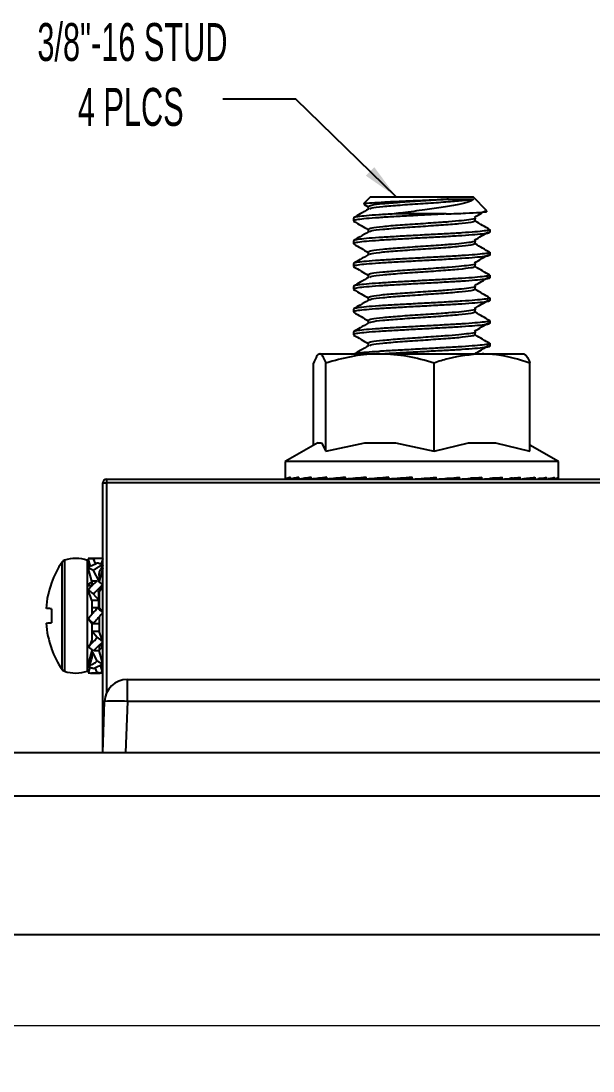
# Model space of a CAD drawing. Header units: inches. Extents: x 0.2 to 16.8, y 0.2 to 10.8.
# Drawn here: x 1.896 to 3.465, y 2.12 to 5.002 of the extents above; entities that cross this region are included whole.
import ezdxf

# ---------------------------------------------------------------- set-up
doc = ezdxf.new("R2010")
doc.units = ezdxf.units.IN
doc.header["$MEASUREMENT"] = 0
doc.styles.add('SLDTEXTSTYLE0', font='TXT', dxfattribs={"width": 0.605})
doc.dimstyles.new('SLDDIMSTYLE0', dxfattribs={"dimtxt": 0.101115, "dimasz": 0.1, "dimexe": 0, "dimexo": 0.0625, "dimgap": 0.025279, "dimtad": 0, "dimtih": 1, "dimtoh": 1, "dimdec": 0, "dimrnd": 1e-09, "dimzin": 12, "dimdsep": 46, "dimtxsty": 'SLDTEXTSTYLE0', "dimsah": 1, "dimcen": 0.09, "dimadec": 0, "dimazin": 3, "dimtfac": 1, "dimtdec": 3, "dimtofl": 0, "dimtmove": 0, "dimatfit": 3, "dimfxl": 1, "dimfrac": 2, "dimtolj": 1, "dimtzin": 12, "dimarcsym": 0})
doc.dimstyles.new('SLDDIMSTYLE3', dxfattribs={"dimtxt": 0.18, "dimasz": 0.1, "dimexe": 0, "dimexo": 0.0625, "dimgap": 0, "dimtad": 0, "dimtih": 1, "dimtoh": 1, "dimdec": 0, "dimrnd": 1e-09, "dimzin": 0, "dimdsep": 46, "dimtxsty": 'Standard', "dimsah": 1, "dimcen": 0.09, "dimadec": 0, "dimazin": 0, "dimtfac": 0.1, "dimtdec": 0, "dimtofl": 0, "dimtmove": 0, "dimatfit": 3, "dimfxl": 1, "dimfrac": 2, "dimtolj": 1, "dimtzin": 0, "dimarcsym": 0})

# ---------------------------------------------------------------- blocks, each defined once
blk = doc.blocks.new('_D')
at = {"color": 7, "linetype": 'Continuous', "lineweight": 18}
for p, q in [((1.3703, 2.4448), (1.3703, 2.1201)), ((8.3703, 2.4448), (8.3703, 2.1201)), ((1.3703, 2.2451), (4.7931, 2.2451)), ((8.3703, 2.2451), (4.9783, 2.2451))]:
    blk.add_line(p, q, dxfattribs=at)
for points in [[(1.3703, 2.2451), (1.4703, 2.2201), (1.4703, 2.2701)], [(8.3703, 2.2451), (8.2703, 2.2701), (8.2703, 2.2201)]]:
    blk.add_solid(points, dxfattribs=at)
at = {"color": 7, "linetype": 'Continuous', "lineweight": 18, "insert": (4.7931, 2.3017), "char_height": 0.10417, "attachment_point": 1, "style": 'SLDTEXTSTYLE0'}
blk.add_mtext('7in', dxfattribs=at)
blk = doc.blocks.new('SW_NOTE_1')
at = {"color": 0, "linetype": 'Continuous', "lineweight": 0, "attachment_point": 2, "style": 'SLDTEXTSTYLE0'}
for s, insert, char_height in [('3/8"-16 STUD', (-0.2481, 0.2094), 0.104167), ('4 PLCS', (-0.2528, 0.0312), 0.10417)]:
    blk.add_mtext(s, dxfattribs=dict(at, insert=insert, char_height=char_height))

msp = doc.modelspace()

# ---------------------------------------------------------------- linework, layer by layer
at = {"color": 7, "linetype": 'Continuous', "lineweight": 25}
for p, q in [((2.8547, 4.5198), (2.8361, 4.5012)), ((2.8371, 4.4987), (2.8484, 4.4921)), ((2.8547, 4.5198), (3.136, 4.5198)), ((3.174, 4.4818), (3.136, 4.5198)), ((2.8484, 4.4927), (2.8484, 4.4855)), ((3.0627, 4.4729), (2.9192, 4.4729)), ((2.8078, 4.4615), (2.8078, 4.4537)), ((3.1423, 4.4537), (3.1423, 4.4615)), ((2.8484, 4.4302), (2.8484, 4.423)), ((3.1828, 4.4224), (3.1828, 4.4302)), ((2.8078, 4.399), (2.8078, 4.3912)), ((3.1423, 4.3912), (3.1423, 4.399)), ((2.8484, 4.3677), (2.8484, 4.3605)), ((3.1828, 4.3599), (3.1828, 4.3677)), ((2.8078, 4.3365), (2.8078, 4.3287)), ((3.1423, 4.3287), (3.1423, 4.3365)), ((2.8484, 4.3052), (2.8484, 4.298)), ((3.1828, 4.2974), (3.1828, 4.3052)), ((2.8078, 4.274), (2.8078, 4.2662)), ((3.1423, 4.2662), (3.1423, 4.274)), ((2.8484, 4.2427), (2.8484, 4.2355)), ((3.1828, 4.2349), (3.1828, 4.2427)), ((2.8078, 4.2115), (2.8078, 4.2037)), ((3.1423, 4.2037), (3.1423, 4.2115)), ((2.8484, 4.1802), (2.8484, 4.173)), ((3.1828, 4.1724), (3.1828, 4.1802)), ((2.8078, 4.149), (2.8078, 4.1412)), ((3.1423, 4.1412), (3.1423, 4.149)), ((2.8484, 4.1177), (2.8484, 4.1105)), ((3.1828, 4.1099), (3.1828, 4.1177)), ((2.7141, 4.0886), (2.7125, 4.0877)), ((2.7141, 4.0886), (2.7156, 4.0886)), ((2.7156, 4.0886), (2.881, 4.0886)), ((2.881, 4.0886), (3.1607, 4.0886)), ((3.1607, 4.0886), (3.2765, 4.0886)), ((2.6986, 3.8381), (2.6986, 4.0635)), ((2.7326, 3.8219), (2.7326, 4.0635)), ((3.0294, 3.8219), (3.0294, 4.0635)), ((3.2921, 3.8219), (3.2921, 4.0635)), ((2.7103, 3.8448), (2.6203, 3.7929)), ((2.7103, 3.8448), (2.7205, 3.8448)), ((2.7205, 3.8448), (2.7326, 3.8219)), ((2.7326, 3.8219), (2.8389, 3.8448)), ((2.8389, 3.8448), (2.9231, 3.8448)), ((2.9231, 3.8448), (3.0294, 3.8219)), ((3.0294, 3.8219), (3.1234, 3.8448)), ((3.1234, 3.8448), (3.198, 3.8448)), ((3.198, 3.8448), (3.2921, 3.8219)), ((3.3703, 3.7929), (3.2921, 3.8381)), ((2.6203, 3.7929), (2.6203, 3.7468)), ((2.6224, 3.7929), (2.6203, 3.7929)), ((3.3703, 3.7929), (2.6224, 3.7929)), ((3.3703, 3.7468), (3.3703, 3.7929)), ((2.6224, 3.7448), (2.6224, 3.7498)), ((2.6349, 3.7448), (2.6349, 3.7498)), ((2.6583, 3.7448), (2.6583, 3.7498)), ((2.692, 3.7448), (2.692, 3.7498)), ((2.7349, 3.7448), (2.7349, 3.7498)), ((2.7857, 3.7448), (2.7857, 3.7498)), ((2.8429, 3.7448), (2.8429, 3.7498)), ((2.8937, 3.7465), (2.8937, 3.7474)), ((2.9047, 3.7448), (2.9047, 3.7498)), ((2.9693, 3.7448), (2.9693, 3.7498)), ((3.0215, 3.7465), (3.0215, 3.7488)), ((3.0346, 3.7448), (3.0346, 3.7498)), ((3.0988, 3.7448), (3.0988, 3.7498)), ((3.1423, 3.7465), (3.1423, 3.7474)), ((3.1598, 3.7448), (3.1598, 3.7498)), ((3.2158, 3.7448), (3.2158, 3.7498)), ((3.2651, 3.7448), (3.2651, 3.7498)), ((3.3063, 3.7448), (3.3063, 3.7498)), ((3.338, 3.7448), (3.338, 3.7498)), ((3.3592, 3.7448), (3.3592, 3.7498)), ((3.3694, 3.7448), (3.3694, 3.7498)), ((2.1203, 3.0048), (2.1203, 3.7348)), ((2.1203, 3.7348), (2.1303, 3.7348)), ((2.1303, 3.7448), (7.6103, 3.7448)), ((2.1303, 3.7448), (2.1303, 3.7348)), ((7.6103, 3.7348), (2.1303, 3.7348)), ((2.7453, 3.7454), (2.7453, 3.7448)), ((2.9349, 3.7465), (2.9349, 3.7469)), ((3.0643, 3.7465), (3.0643, 3.7471)), ((3.2026, 3.7465), (3.2026, 3.7471)), ((3.2379, 3.7465), (3.2379, 3.7469)), ((3.2447, 3.7465), (3.2447, 3.7467)), ((3.2453, 3.7448), (3.2453, 3.7468)), ((3.2558, 3.7448), (3.2558, 3.7463)), ((3.2987, 3.7448), (3.2987, 3.7458)), ((3.3324, 3.7448), (3.3324, 3.7454)), ((3.3558, 3.7448), (3.3558, 3.7451)), ((3.3683, 3.7448), (3.3683, 3.7449)), ((2.078, 3.3698), (2.078, 3.5217)), ((2.0797, 3.5269), (2.087, 3.527)), ((2.0862, 3.5054), (2.0797, 3.5269)), ((2.1131, 3.5271), (2.087, 3.5271)), ((2.1006, 3.5132), (2.0949, 3.5256)), ((2.1203, 3.5269), (2.1158, 3.5118)), ((2.0827, 3.5034), (2.0797, 3.51)), ((2.09, 3.4651), (2.0797, 3.5017)), ((2.11, 3.4651), (2.0949, 3.4941)), ((2.1203, 3.5017), (2.11, 3.4651)), ((2.1203, 3.51), (2.1139, 3.4961)), ((2.1203, 3.5017), (2.1173, 3.5034)), ((2.104, 3.4651), (2.09, 3.4651)), ((2.09, 3.4651), (2.09, 3.4508)), ((2.11, 3.4651), (2.1069, 3.4651)), ((2.11, 3.4807), (2.11, 3.4651)), ((2.09, 3.4518), (2.078, 3.4518)), ((2.0878, 3.4518), (2.0797, 3.4555)), ((2.0797, 3.4555), (2.0835, 3.4518)), ((2.09, 3.4118), (2.0797, 3.4411)), ((2.1092, 3.4332), (2.1069, 3.4366)), ((2.1203, 3.4491), (2.1092, 3.4332)), ((2.1092, 3.3881), (2.1092, 3.4332)), ((2.11, 3.4362), (2.1155, 3.4508)), ((2.11, 3.4361), (2.11, 3.4118)), ((2.1171, 3.4444), (2.1142, 3.4473)), ((2.11, 3.4118), (2.09, 3.4118)), ((2.09, 3.4118), (2.09, 3.3923)), ((2.11, 3.4118), (2.0949, 3.4292)), ((2.11, 3.4118), (2.11, 3.3923)), ((2.09, 3.3923), (2.09, 3.3733)), ((2.1052, 3.3912), (2.09, 3.3923)), ((2.09, 3.3923), (2.11, 3.3923)), ((2.1203, 3.3781), (2.11, 3.3923)), ((2.078, 3.2179), (2.078, 3.3698)), ((2.09, 3.3473), (2.0797, 3.3615)), ((2.11, 3.3473), (2.09, 3.3473)), ((2.09, 3.3473), (2.09, 3.3278)), ((2.11, 3.3473), (2.0949, 3.3485)), ((2.11, 3.3664), (2.11, 3.3473)), ((2.11, 3.3473), (2.11, 3.3278)), ((2.09, 3.3278), (2.09, 3.3035)), ((2.1052, 3.3104), (2.09, 3.3278)), ((2.09, 3.3278), (2.11, 3.3278)), ((2.1203, 3.2985), (2.11, 3.3278)), ((2.078, 3.2878), (2.0835, 3.2878)), ((2.09, 3.3034), (2.0846, 3.2888)), ((2.11, 3.2889), (2.11, 3.2746)), ((2.1203, 3.2841), (2.11, 3.2889)), ((2.1203, 3.2841), (2.1154, 3.289)), ((2.1171, 3.2952), (2.1203, 3.2906)), ((2.09, 3.2746), (2.0797, 3.238)), ((2.1052, 3.2456), (2.09, 3.2746)), ((2.09, 3.2746), (2.09, 3.259)), ((2.09, 3.2746), (2.0932, 3.2746)), ((2.0961, 3.2746), (2.11, 3.2746)), ((2.1203, 3.238), (2.11, 3.2746)), ((2.0861, 3.2436), (2.0797, 3.2297)), ((2.0797, 3.238), (2.0827, 3.2362)), ((2.1203, 3.2128), (2.1139, 3.2342)), ((2.1203, 3.2297), (2.1173, 3.2362)), ((2.0843, 3.2279), (2.0797, 3.2128)), ((2.087, 3.2126), (2.1131, 3.2126)), ((2.1052, 3.214), (2.0994, 3.2265)), ((2.1203, 3.2128), (2.1131, 3.2127)), ((2.1877, 3.1345), (2.1877, 3.1948)), ((2.1877, 3.1948), (7.553, 3.1948)), ((2.1203, 2.9948), (2.1252, 3.1345)), ((2.1877, 3.1345), (2.1828, 2.9948)), ((7.553, 3.1345), (2.1877, 3.1345)), ((1.8112, 2.9948), (7.9295, 2.9948)), ((8.2322, 2.8742), (1.5085, 2.8742)), ((1.4953, 2.4948), (8.2454, 2.4948))]:
    msp.add_line(p, q, dxfattribs=at)
at = {"color": 8, "linetype": 'Continuous', "lineweight": 25}
for p, q in [((2.1303, 3.7348), (2.1303, 3.1572)), ((2.0084, 3.2223), (2.0084, 3.5173)), ((2.0149, 3.5222), (2.0149, 3.2175)), ((2.1207, 3.0048), (2.1203, 3.0048))]:
    msp.add_line(p, q, dxfattribs=at)
at = {"color": 7, "linetype": 'Continuous', "lineweight": 25, "flags": 128}
for points in [[(1.9797, 3.3888), (1.9768, 3.3891), (1.9742, 3.3893), (1.9718, 3.3895), (1.9698, 3.3897), (1.9681, 3.3899), (1.9666, 3.39), (1.9655, 3.3901), (1.9646, 3.3902)], [(1.9646, 3.3495), (1.9655, 3.3495), (1.9666, 3.3496), (1.9681, 3.3498), (1.9698, 3.3499), (1.9718, 3.3501), (1.9742, 3.3503), (1.9768, 3.3505), (1.9797, 3.3508)], [(1.9797, 3.2797), (1.9795, 3.2795), (1.9793, 3.2794), (1.9792, 3.2793), (1.9792, 3.2793)], [(2.1206, 3.0025), (2.1205, 3.0029), (2.1203, 3.0048)]]:
    msp.add_lwpolyline(points, dxfattribs=at)
at = {"color": 7, "linetype": 'Continuous', "lineweight": 25}
for centre, radius, start, end in [((2.1303, 3.7348), 0.01, 90, 180), ((2.2254, 3.3698), 0.2624, 145.8025, 159.8144), ((2.0187, 3.5103), 0.0125, 108.0251, 145.8025), ((2.0458, 3.4271), 0.1, 71.2051, 108.0251), ((2.2271, 3.3698), 0.2633, 159.9935, 175.5682), ((2.377, 3.9546), 0.6345, 231.1641, 231.2299), ((2.2981, 3.3698), 0.3189, 176.58, 183.42), ((2.2271, 3.3698), 0.2633, 184.4318, 200.0065), ((2.2254, 3.3698), 0.2624, 200.1856, 214.1975), ((2.0187, 3.2294), 0.0125, 214.1975, 251.9749), ((2.0458, 3.3126), 0.1, 251.9749, 288.7949), ((2.1877, 3.1323), 0.0625, 90, 178), ((2.1565, 2.6864), 0.4491, 86.0128, 93.9872)]:
    msp.add_arc(centre, radius, start, end, dxfattribs=at)
for centre, major_axis, ratio, start_param, end_param in [((2.9953, 3.7498), (0.375, 0.003), 0.076357, 3.036083, 3.210616), ((2.9953, 3.7498), (0.375, 0.008), 0.073772, 2.860597, 3.03513), ((2.9953, 3.7498), (0.375, 0.0127), 0.068928, 2.685303, 2.859835), ((2.9953, 3.7498), (0.375, 0.017), 0.061985, 2.510293, 2.684826), ((2.9953, 3.7498), (0.375, 0.0208), 0.053166, 2.335623, 2.510156), ((2.9953, 3.7498), (0.375, 0.0239), 0.042752, 2.161309, 2.335842), ((2.9953, 3.7498), (0.375, 0.0263), 0.031066, 1.987321, 2.161854), ((2.7538, 3.7396), (0.1021, 0.0072), 0.031066, 0.538831, 1.250154), ((2.9953, 3.7498), (0.375, 0.0279), 0.01846, 1.813594, 1.988127), ((2.7946, 3.7396), (0.1021, 0.0076), 0.01846, 6.04142, 7.359612), ((2.9953, 3.7498), (0.25, 0.0186), 0.01846, 1.940511, 1.988127), ((2.9953, 3.7498), (0.375, 0.0287), 0.005312, 1.64003, 1.814563), ((2.8415, 3.7396), (0.1021, 0.0078), 0.005312, 5.867856, 7.186048), ((2.9953, 3.7498), (0.25, 0.0191), 0.005312, 1.674957, 1.814563), ((2.9953, 3.7498), (0.375, 0.0286), 0.007993, 4.642138, 4.816671), ((2.9953, 3.7498), (0.375, 0.0277), 0.021062, 4.815726, 4.990259), ((3.004, 3.7396), (0.1021, 0.0071), 0.033512, 0.377356, 0.936206), ((2.9953, 3.7498), (0.375, 0.0259), 0.033512, 4.989499, 5.164032), ((3.0599, 3.7396), (0.1021, 0.0064), 0.044969, 0.20234, 0.826083), ((2.9953, 3.7498), (0.375, 0.0233), 0.044969, 5.163548, 5.338081), ((3.1641, 3.7396), (0.1021, 0.0044), 0.063546, 1.201006, 1.394743), ((3.1138, 3.7396), (0.1021, 0.0055), 0.055086, 6.249633, 7.019307), ((2.9953, 3.7498), (0.375, 0.0201), 0.055086, 5.337933, 5.512466), ((3.1641, 3.7396), (0.1021, 0.0044), 0.063546, 0.141189, 0.731429), ((2.9953, 3.7498), (0.375, 0.0162), 0.063546, 5.512674, 5.687207), ((2.9953, 3.7498), (0.375, 0.0118), 0.070082, 5.687747, 5.86228), ((2.9953, 3.7498), (0.375, 0.007), 0.07448, 5.863088, 6.037621), ((2.9953, 3.7498), (0.375, 0.002), 0.076595, 6.0386, 6.213133), ((2.6761, 3.7396), (0.1021, 0.0022), 0.073772, 1.985052, 2.12343), ((2.9953, 3.7498), (0.375, -0.002), 0.076595, 3.365628, 3.386178), ((2.7116, 3.7396), (0.1021, -0.0005), 0.076595, 2.422045, 2.474478), ((2.6727, 3.7396), (0.1021, 0.0035), 0.068928, 1.709915, 1.948136), ((2.9953, 3.7498), (0.375, -0.007), 0.07448, 3.534581, 3.561689), ((2.7426, 3.7396), (0.1021, -0.0019), 0.07448, 2.544483, 2.64999), ((2.6791, 3.7396), (0.1021, 0.0046), 0.061985, 1.441379, 1.773126), ((2.9953, 3.7498), (0.375, -0.0118), 0.070082, 3.702245, 3.737031), ((2.7813, 3.7396), (0.1021, -0.0032), 0.070082, 2.639315, 2.825331), ((2.6951, 3.7396), (0.1021, 0.0057), 0.053166, 1.167563, 1.598456), ((2.9953, 3.7498), (0.375, -0.0162), 0.063546, 3.870933, 3.912104), ((2.8266, 3.7396), (0.1021, -0.0044), 0.063546, 2.688907, 3.000404), ((2.7203, 3.7396), (0.1021, 0.0065), 0.042752, 0.874742, 1.424142), ((2.7203, 3.7396), (0.1021, 0.0065), 0.042752, 0.105949, 0.157882), ((2.9953, 3.7498), (0.25, 0.0159), 0.042752, 2.317535, 2.335842), ((2.9478, 3.7396), (0.1021, 0.0075), 0.021062, 0.552649, 0.762433), ((3.1138, 3.7396), (0.1021, 0.0055), 0.055086, 1.098154, 1.284641), ((3.2093, 3.7396), (0.1021, 0.0032), 0.070082, 1.575203, 1.634455), ((3.2481, 3.7396), (0.1021, 0.0019), 0.07448, 1.604201, 1.67243), ((3.2791, 3.7396), (0.1021, 0.0005), 0.076595, 1.907173, 1.985307), ((3.3015, 3.7396), (0.1021, -0.0008), 0.076357, 2.057584, 2.16087), ((3.2704, 3.7396), (0.1021, -0.0065), 0.042752, 1.717451, 1.821897), ((3.2956, 3.7396), (0.1021, -0.0057), 0.053166, 1.543136, 1.770306), ((3.2093, 3.7396), (0.1021, 0.0032), 0.070082, 0.316262, 0.766191), ((3.3116, 3.7396), (0.1021, -0.0046), 0.061985, 1.368467, 1.555984), ((3.2481, 3.7396), (0.1021, 0.0019), 0.07448, 0.491603, 0.820866), ((3.318, 3.7396), (0.1021, -0.0035), 0.068928, 1.193457, 1.335932), ((3.2791, 3.7396), (0.1021, 0.0005), 0.076595, 0.667115, 0.88437), ((3.3146, 3.7396), (0.1021, -0.0022), 0.073772, 1.018163, 1.103536), ((3.3015, 3.7396), (0.1021, -0.0008), 0.076357, 0.842677, 0.948576), ((2.9953, 3.7498), (0.375, -0.003), 0.076357, 6.214162, 6.283803)]:
    msp.add_ellipse(centre, major_axis=major_axis, ratio=ratio, start_param=start_param, end_param=end_param, dxfattribs=at)
for points, knots in [([(2.837, 4.5004), (2.8367, 4.5005), (2.835, 4.5015), (2.8501, 4.503), (2.8813, 4.5052), (2.9262, 4.5074), (2.9771, 4.5095), (3.0274, 4.5116), (3.0558, 4.5129), (3.069, 4.5135)], [0, 0, 0, 0, 0.042527, 0.210471, 0.377654, 0.540411, 0.703293, 0.861525, 1, 1, 1, 1]), ([(3.069, 4.5135), (3.0621, 4.513), (3.0382, 4.5113), (2.9914, 4.5081), (2.9341, 4.5042), (2.8864, 4.5003), (2.8542, 4.4965), (2.8508, 4.494), (2.8491, 4.4927)], [0, 0, 0, 0, 0.075742, 0.263014, 0.450286, 0.637558, 0.82483, 1, 1, 1, 1]), ([(3.1373, 4.5135), (3.135, 4.513), (3.1268, 4.5113), (3.099, 4.5081), (3.0495, 4.5042), (2.9915, 4.5003), (2.934, 4.4964), (2.8866, 4.4925), (2.8566, 4.489), (2.8533, 4.4869), (2.852, 4.4861)], [0, 0, 0, 0, 0.057404, 0.199333, 0.341262, 0.483191, 0.62512, 0.767049, 0.908979, 1, 1, 1, 1]), ([(3.1373, 4.5135), (3.1341, 4.5111), (3.1274, 4.5062), (3.0981, 4.4984), (3.0557, 4.4911), (3.0021, 4.4837), (2.9547, 4.4774), (2.9273, 4.474), (2.9192, 4.4729)], [0, 0, 0, 0, 0.164614, 0.338276, 0.523111, 0.708144, 0.913929, 1, 1, 1, 1]), ([(3.069, 4.5135), (3.0734, 4.5135), (3.0918, 4.5135), (3.1128, 4.5135), (3.1296, 4.5135), (3.1347, 4.5135), (3.1373, 4.5135)], [0, 0, 0, 0, 0.135973, 0.564616, 0.77912, 1, 1, 1, 1]), ([(3.0627, 4.4729), (3.047, 4.4721), (3.0155, 4.4704), (2.9657, 4.4677), (2.9183, 4.4651), (2.8761, 4.4626), (2.8418, 4.4599), (2.8189, 4.4573), (2.8077, 4.4553), (2.809, 4.454), (2.8094, 4.4537)], [0, 0, 0, 0, 0.134313, 0.270972, 0.405286, 0.539599, 0.676258, 0.810571, 0.944885, 1, 1, 1, 1]), ([(2.9192, 4.4729), (2.9048, 4.4721), (2.8759, 4.4704), (2.8419, 4.4677), (2.8188, 4.4651), (2.8077, 4.4631), (2.809, 4.4619), (2.8094, 4.4615)], [0, 0, 0, 0, 0.225846, 0.455634, 0.68148, 0.907325, 1, 1, 1, 1]), ([(2.8494, 4.4861), (2.8418, 4.4817), (2.8282, 4.4738), (2.8146, 4.4659), (2.8087, 4.4625)], [0, 0, 0, 0, 0.562537, 1, 1, 1, 1]), ([(3.0627, 4.4729), (3.0811, 4.4736), (3.1179, 4.475), (3.1558, 4.4772), (3.1757, 4.479), (3.1735, 4.4801), (3.1727, 4.4805)], [0, 0, 0, 0, 0.2820473, 0.5640949, 0.8462467, 1, 1, 1, 1]), ([(3.1398, 4.4633), (3.1464, 4.4673), (3.1565, 4.4733), (3.1666, 4.4792), (3.1701, 4.4813)], [0, 0, 0, 0, 0.654465, 1, 1, 1, 1]), ([(2.8084, 4.4529), (2.8152, 4.4489), (2.8286, 4.4412), (2.8419, 4.4334), (2.8484, 4.4296)], [0, 0, 0, 0, 0.510032, 1, 1, 1, 1]), ([(3.1416, 4.4615), (3.1418, 4.4614), (3.1455, 4.46), (3.1327, 4.4576), (3.1068, 4.4543), (3.0762, 4.4515), (3.0381, 4.4488), (2.9915, 4.4456), (2.9341, 4.4417), (2.8864, 4.4378), (2.8542, 4.434), (2.8508, 4.4315), (2.8491, 4.4302)], [0, 0, 0, 0, 0.008072, 0.13298, 0.232365, 0.333011, 0.383531, 0.508439, 0.633347, 0.758255, 0.883164, 1, 1, 1, 1]), ([(3.1403, 4.4531), (3.1399, 4.4524), (3.1391, 4.4512), (3.126, 4.4488), (3.0993, 4.4456), (3.0494, 4.4417), (2.9916, 4.4378), (2.934, 4.4339), (2.8866, 4.43), (2.8566, 4.4265), (2.8533, 4.4244), (2.852, 4.4236)], [0, 0, 0, 0, 0.067928, 0.121432, 0.25372, 0.386009, 0.518297, 0.650585, 0.782873, 0.915161, 1, 1, 1, 1]), ([(3.1824, 4.4295), (3.1757, 4.4334), (3.1622, 4.4413), (3.1487, 4.4492), (3.142, 4.4531)], [0, 0, 0, 0, 0.500054, 1, 1, 1, 1]), ([(3.1813, 4.4302), (3.1814, 4.4297), (3.1819, 4.4283), (3.1683, 4.4261), (3.1429, 4.4235), (3.1069, 4.4208), (3.0634, 4.4183), (3.0153, 4.4157), (2.9658, 4.413), (2.9183, 4.4104), (2.8761, 4.4079), (2.8418, 4.4052), (2.8189, 4.4026), (2.8077, 4.4006), (2.809, 4.3994), (2.8094, 4.399)], [0, 0, 0, 0, 0.0503, 0.133151, 0.216002, 0.3003, 0.383151, 0.466002, 0.5503, 0.633151, 0.716002, 0.8003, 0.883151, 0.966002, 1, 1, 1, 1]), ([(3.1813, 4.4224), (3.1814, 4.4219), (3.1819, 4.4205), (3.1683, 4.4183), (3.1429, 4.4157), (3.1069, 4.413), (3.0634, 4.4104), (3.0153, 4.4079), (2.9658, 4.4052), (2.9183, 4.4026), (2.8761, 4.4001), (2.8418, 4.3974), (2.8189, 4.3948), (2.8077, 4.3928), (2.809, 4.3915), (2.8094, 4.3912)], [0, 0, 0, 0, 0.0503, 0.133151, 0.216002, 0.3003, 0.383151, 0.466002, 0.5503, 0.633151, 0.716002, 0.8003, 0.883151, 0.966002, 1, 1, 1, 1]), ([(2.8494, 4.4236), (2.8418, 4.4192), (2.8282, 4.4113), (2.8146, 4.4034), (2.8087, 4.4)], [0, 0, 0, 0, 0.562538, 1, 1, 1, 1]), ([(3.1398, 4.4008), (3.1464, 4.4048), (3.1595, 4.4125), (3.1725, 4.4203), (3.179, 4.4241)], [0, 0, 0, 0, 0.505024, 1, 1, 1, 1]), ([(2.8084, 4.3904), (2.8152, 4.3864), (2.8286, 4.3787), (2.8419, 4.3709), (2.8484, 4.3671)], [0, 0, 0, 0, 0.510034, 1, 1, 1, 1]), ([(3.1416, 4.399), (3.1418, 4.3989), (3.1455, 4.3975), (3.1327, 4.3951), (3.1068, 4.3918), (3.0762, 4.389), (3.0381, 4.3863), (2.9915, 4.3831), (2.9341, 4.3792), (2.8864, 4.3753), (2.8542, 4.3715), (2.8508, 4.369), (2.8491, 4.3677)], [0, 0, 0, 0, 0.008072, 0.13298, 0.232365, 0.333011, 0.383531, 0.508439, 0.633347, 0.758255, 0.883164, 1, 1, 1, 1]), ([(3.1403, 4.3906), (3.1399, 4.3899), (3.1391, 4.3887), (3.126, 4.3863), (3.0993, 4.3831), (3.0494, 4.3792), (2.9916, 4.3753), (2.934, 4.3714), (2.8866, 4.3675), (2.8566, 4.364), (2.8533, 4.3619), (2.852, 4.3611)], [0, 0, 0, 0, 0.067928, 0.121432, 0.25372, 0.386009, 0.518297, 0.650585, 0.782873, 0.915162, 1, 1, 1, 1]), ([(3.1824, 4.367), (3.1757, 4.3709), (3.1622, 4.3788), (3.1487, 4.3867), (3.142, 4.3906)], [0, 0, 0, 0, 0.500054, 1, 1, 1, 1]), ([(3.1813, 4.3677), (3.1814, 4.3672), (3.1819, 4.3658), (3.1683, 4.3636), (3.1429, 4.361), (3.1069, 4.3583), (3.0634, 4.3558), (3.0153, 4.3532), (2.9658, 4.3505), (2.9183, 4.3479), (2.8761, 4.3454), (2.8418, 4.3427), (2.8189, 4.3401), (2.8077, 4.3381), (2.809, 4.3369), (2.8094, 4.3365)], [0, 0, 0, 0, 0.0503, 0.133151, 0.216002, 0.3003, 0.383151, 0.466002, 0.5503, 0.633151, 0.716002, 0.8003, 0.883151, 0.966002, 1, 1, 1, 1]), ([(3.1813, 4.3599), (3.1814, 4.3594), (3.1819, 4.358), (3.1683, 4.3558), (3.1429, 4.3532), (3.1069, 4.3505), (3.0634, 4.3479), (3.0153, 4.3454), (2.9658, 4.3427), (2.9183, 4.3401), (2.8761, 4.3376), (2.8418, 4.3349), (2.8189, 4.3323), (2.8077, 4.3303), (2.809, 4.329), (2.8094, 4.3287)], [0, 0, 0, 0, 0.0503, 0.133151, 0.216002, 0.3003, 0.383151, 0.466002, 0.5503, 0.633151, 0.716002, 0.8003, 0.883151, 0.966002, 1, 1, 1, 1]), ([(2.8494, 4.3611), (2.8418, 4.3567), (2.8282, 4.3488), (2.8146, 4.3409), (2.8087, 4.3375)], [0, 0, 0, 0, 0.562537, 1, 1, 1, 1]), ([(3.1398, 4.3383), (3.1464, 4.3423), (3.1595, 4.35), (3.1725, 4.3578), (3.179, 4.3616)], [0, 0, 0, 0, 0.505025, 1, 1, 1, 1]), ([(2.8084, 4.3279), (2.8152, 4.3239), (2.8286, 4.3162), (2.8419, 4.3084), (2.8484, 4.3046)], [0, 0, 0, 0, 0.510034, 1, 1, 1, 1]), ([(3.1416, 4.3365), (3.1418, 4.3364), (3.1455, 4.335), (3.1327, 4.3326), (3.1068, 4.3293), (3.0762, 4.3265), (3.0381, 4.3238), (2.9915, 4.3206), (2.9341, 4.3167), (2.8864, 4.3128), (2.8542, 4.309), (2.8508, 4.3065), (2.8491, 4.3052)], [0, 0, 0, 0, 0.008072, 0.13298, 0.232365, 0.333011, 0.383531, 0.508439, 0.633347, 0.758255, 0.883164, 1, 1, 1, 1]), ([(3.1403, 4.3281), (3.1399, 4.3274), (3.1391, 4.3262), (3.126, 4.3238), (3.0993, 4.3206), (3.0494, 4.3167), (2.9916, 4.3128), (2.934, 4.3089), (2.8866, 4.305), (2.8566, 4.3015), (2.8533, 4.2994), (2.852, 4.2986)], [0, 0, 0, 0, 0.067928, 0.121432, 0.25372, 0.386009, 0.518297, 0.650585, 0.782873, 0.915161, 1, 1, 1, 1]), ([(3.1824, 4.3045), (3.1757, 4.3084), (3.1622, 4.3163), (3.1487, 4.3242), (3.142, 4.3281)], [0, 0, 0, 0, 0.5000531, 1, 1, 1, 1]), ([(3.1813, 4.3052), (3.1814, 4.3047), (3.1819, 4.3033), (3.1683, 4.3011), (3.1429, 4.2985), (3.1069, 4.2958), (3.0634, 4.2933), (3.0153, 4.2907), (2.9658, 4.288), (2.9183, 4.2854), (2.8761, 4.2829), (2.8418, 4.2802), (2.8189, 4.2776), (2.8077, 4.2756), (2.809, 4.2744), (2.8094, 4.274)], [0, 0, 0, 0, 0.0503, 0.133151, 0.216002, 0.3003, 0.383151, 0.466002, 0.5503, 0.633151, 0.716002, 0.8003, 0.883151, 0.966002, 1, 1, 1, 1]), ([(3.1813, 4.2974), (3.1814, 4.2969), (3.1819, 4.2955), (3.1683, 4.2933), (3.1429, 4.2907), (3.1069, 4.288), (3.0634, 4.2854), (3.0153, 4.2829), (2.9658, 4.2802), (2.9183, 4.2776), (2.8761, 4.2751), (2.8418, 4.2724), (2.8189, 4.2698), (2.8077, 4.2678), (2.809, 4.2665), (2.8094, 4.2662)], [0, 0, 0, 0, 0.0503, 0.133151, 0.216002, 0.3003, 0.383151, 0.466002, 0.5503, 0.633151, 0.716002, 0.8003, 0.883151, 0.966002, 1, 1, 1, 1]), ([(2.8494, 4.2986), (2.8418, 4.2942), (2.8282, 4.2863), (2.8146, 4.2784), (2.8087, 4.275)], [0, 0, 0, 0, 0.562537, 1, 1, 1, 1]), ([(3.1398, 4.2758), (3.1464, 4.2798), (3.1595, 4.2875), (3.1725, 4.2953), (3.179, 4.2991)], [0, 0, 0, 0, 0.505025, 1, 1, 1, 1]), ([(3.1416, 4.274), (3.1418, 4.2739), (3.1455, 4.2725), (3.1327, 4.2701), (3.1068, 4.2668), (3.0762, 4.264), (3.0381, 4.2613), (2.9915, 4.2581), (2.9341, 4.2542), (2.8864, 4.2503), (2.8542, 4.2465), (2.8508, 4.244), (2.8491, 4.2427)], [0, 0, 0, 0, 0.008072, 0.13298, 0.232365, 0.333011, 0.383531, 0.508439, 0.633347, 0.758255, 0.883164, 1, 1, 1, 1]), ([(2.8084, 4.2654), (2.8152, 4.2614), (2.8286, 4.2537), (2.8419, 4.2459), (2.8484, 4.2421)], [0, 0, 0, 0, 0.510033, 1, 1, 1, 1]), ([(3.1813, 4.2427), (3.1814, 4.2422), (3.1819, 4.2408), (3.1683, 4.2386), (3.1429, 4.236), (3.1069, 4.2333), (3.0634, 4.2308), (3.0153, 4.2282), (2.9658, 4.2255), (2.9183, 4.2229), (2.8761, 4.2204), (2.8418, 4.2177), (2.8189, 4.2151), (2.8077, 4.2131), (2.809, 4.2119), (2.8094, 4.2115)], [0, 0, 0, 0, 0.0503, 0.133151, 0.216002, 0.3003, 0.383151, 0.466002, 0.5503, 0.633151, 0.716002, 0.8003, 0.883151, 0.966002, 1, 1, 1, 1]), ([(3.1403, 4.2656), (3.1399, 4.2649), (3.1391, 4.2637), (3.126, 4.2613), (3.0993, 4.2581), (3.0494, 4.2542), (2.9916, 4.2503), (2.934, 4.2464), (2.8866, 4.2425), (2.8566, 4.239), (2.8533, 4.2369), (2.852, 4.2361)], [0, 0, 0, 0, 0.067928, 0.121432, 0.25372, 0.386009, 0.518297, 0.650585, 0.782873, 0.915161, 1, 1, 1, 1]), ([(3.1824, 4.242), (3.1757, 4.2459), (3.1622, 4.2538), (3.1487, 4.2617), (3.142, 4.2656)], [0, 0, 0, 0, 0.5000531, 1, 1, 1, 1]), ([(3.1813, 4.2349), (3.1814, 4.2344), (3.1819, 4.233), (3.1683, 4.2308), (3.1429, 4.2282), (3.1069, 4.2255), (3.0634, 4.2229), (3.0153, 4.2204), (2.9658, 4.2177), (2.9183, 4.2151), (2.8761, 4.2126), (2.8418, 4.2099), (2.8189, 4.2073), (2.8077, 4.2053), (2.809, 4.204), (2.8094, 4.2037)], [0, 0, 0, 0, 0.0503, 0.133151, 0.216002, 0.3003, 0.383151, 0.466002, 0.5503, 0.633151, 0.716002, 0.8003, 0.883151, 0.966002, 1, 1, 1, 1]), ([(2.8494, 4.2361), (2.8418, 4.2317), (2.8282, 4.2238), (2.8146, 4.2159), (2.8087, 4.2125)], [0, 0, 0, 0, 0.562537, 1, 1, 1, 1]), ([(3.1416, 4.2115), (3.1418, 4.2114), (3.1455, 4.21), (3.1327, 4.2076), (3.1068, 4.2043), (3.0762, 4.2015), (3.0381, 4.1988), (2.9915, 4.1956), (2.9341, 4.1917), (2.8864, 4.1878), (2.8542, 4.184), (2.8508, 4.1815), (2.8491, 4.1802)], [0, 0, 0, 0, 0.008072, 0.13298, 0.232365, 0.333011, 0.383531, 0.508439, 0.633347, 0.758255, 0.883164, 1, 1, 1, 1]), ([(3.1398, 4.2133), (3.1464, 4.2173), (3.1595, 4.225), (3.1725, 4.2328), (3.179, 4.2366)], [0, 0, 0, 0, 0.505025, 1, 1, 1, 1]), ([(2.8084, 4.2029), (2.8152, 4.1989), (2.8286, 4.1912), (2.8419, 4.1834), (2.8484, 4.1796)], [0, 0, 0, 0, 0.510034, 1, 1, 1, 1]), ([(3.1813, 4.1802), (3.1814, 4.1797), (3.1819, 4.1783), (3.1683, 4.1761), (3.1429, 4.1735), (3.1069, 4.1708), (3.0634, 4.1683), (3.0153, 4.1657), (2.9658, 4.163), (2.9183, 4.1604), (2.8761, 4.1579), (2.8418, 4.1552), (2.8189, 4.1526), (2.8077, 4.1506), (2.809, 4.1494), (2.8094, 4.149)], [0, 0, 0, 0, 0.0503, 0.133151, 0.216002, 0.3003, 0.383151, 0.466002, 0.5503, 0.633151, 0.716002, 0.8003, 0.883151, 0.966002, 1, 1, 1, 1]), ([(3.1403, 4.2031), (3.1399, 4.2024), (3.1391, 4.2012), (3.126, 4.1988), (3.0993, 4.1956), (3.0494, 4.1917), (2.9916, 4.1878), (2.934, 4.1839), (2.8866, 4.18), (2.8566, 4.1765), (2.8533, 4.1744), (2.852, 4.1736)], [0, 0, 0, 0, 0.067928, 0.121432, 0.25372, 0.386009, 0.518297, 0.650585, 0.782873, 0.915161, 1, 1, 1, 1]), ([(3.1824, 4.1795), (3.1757, 4.1834), (3.1622, 4.1913), (3.1487, 4.1992), (3.142, 4.2031)], [0, 0, 0, 0, 0.500054, 1, 1, 1, 1]), ([(3.1813, 4.1724), (3.1814, 4.1719), (3.1819, 4.1705), (3.1683, 4.1683), (3.1429, 4.1657), (3.1069, 4.163), (3.0634, 4.1604), (3.0153, 4.1579), (2.9658, 4.1552), (2.9183, 4.1526), (2.8761, 4.1501), (2.8418, 4.1474), (2.8189, 4.1448), (2.8077, 4.1428), (2.809, 4.1415), (2.8094, 4.1412)], [0, 0, 0, 0, 0.0503, 0.133151, 0.216002, 0.3003, 0.383151, 0.466002, 0.5503, 0.633151, 0.716002, 0.8003, 0.883151, 0.966002, 1, 1, 1, 1]), ([(2.8494, 4.1736), (2.8418, 4.1692), (2.8282, 4.1613), (2.8146, 4.1534), (2.8087, 4.15)], [0, 0, 0, 0, 0.562537, 1, 1, 1, 1]), ([(3.1398, 4.1508), (3.1464, 4.1548), (3.1595, 4.1625), (3.1725, 4.1703), (3.179, 4.1741)], [0, 0, 0, 0, 0.505025, 1, 1, 1, 1]), ([(2.8084, 4.1404), (2.8152, 4.1364), (2.8286, 4.1287), (2.8419, 4.1209), (2.8484, 4.1171)], [0, 0, 0, 0, 0.510034, 1, 1, 1, 1]), ([(3.1416, 4.149), (3.1418, 4.1489), (3.1455, 4.1475), (3.1327, 4.1451), (3.1068, 4.1418), (3.0762, 4.139), (3.0381, 4.1363), (2.9915, 4.1331), (2.9341, 4.1292), (2.8864, 4.1253), (2.8542, 4.1215), (2.8508, 4.119), (2.8491, 4.1177)], [0, 0, 0, 0, 0.008072, 0.13298, 0.232365, 0.333011, 0.383531, 0.508439, 0.633347, 0.758255, 0.883164, 1, 1, 1, 1]), ([(3.1403, 4.1406), (3.1399, 4.1399), (3.1391, 4.1387), (3.126, 4.1363), (3.0993, 4.1331), (3.0494, 4.1292), (2.9916, 4.1253), (2.934, 4.1214), (2.8866, 4.1175), (2.8566, 4.114), (2.8533, 4.1119), (2.852, 4.1111)], [0, 0, 0, 0, 0.067928, 0.121432, 0.25372, 0.386009, 0.518297, 0.650585, 0.782873, 0.915162, 1, 1, 1, 1]), ([(3.1824, 4.117), (3.1757, 4.1209), (3.1622, 4.1288), (3.1487, 4.1367), (3.142, 4.1406)], [0, 0, 0, 0, 0.500055, 1, 1, 1, 1]), ([(2.8494, 4.1111), (2.8418, 4.1067), (2.8282, 4.0988), (2.8146, 4.0909), (2.8087, 4.0875)], [0, 0, 0, 0, 0.562537, 1, 1, 1, 1]), ([(3.1813, 4.1177), (3.1814, 4.1172), (3.1819, 4.1158), (3.1683, 4.1136), (3.1429, 4.111), (3.1069, 4.1083), (3.0634, 4.1058), (3.0153, 4.1032), (2.9658, 4.1005), (2.9184, 4.0979), (2.876, 4.0954), (2.8423, 4.0927), (2.8204, 4.0905), (2.8153, 4.0891), (2.8134, 4.0886)], [0, 0, 0, 0, 0.053869, 0.1425987, 0.2313284, 0.3216073, 0.410337, 0.4990665, 0.5893454, 0.6780752, 0.7668049, 0.8570837, 0.9458135, 1, 1, 1, 1]), ([(3.1813, 4.1099), (3.1814, 4.1094), (3.1819, 4.108), (3.1683, 4.1058), (3.1429, 4.1032), (3.1069, 4.1005), (3.0634, 4.0979), (3.0152, 4.0954), (2.966, 4.0927), (2.9239, 4.0905), (2.9021, 4.0891), (2.8938, 4.0886)], [0, 0, 0, 0, 0.073565, 0.194737, 0.315909, 0.439197, 0.560369, 0.681541, 0.804829, 0.926001, 1, 1, 1, 1]), ([(3.1398, 4.0883), (3.1464, 4.0923), (3.1595, 4.1), (3.1725, 4.1078), (3.179, 4.1116)], [0, 0, 0, 0, 0.505025, 1, 1, 1, 1]), ([(2.7156, 4.0886), (2.7144, 4.0883), (2.7109, 4.0875), (2.7052, 4.08), (2.7008, 4.069), (2.6986, 4.0635)], [0, 0, 0, 0, 0.216656, 0.605998, 1, 1, 1, 1]), ([(2.7326, 4.0635), (2.7316, 4.0662), (2.7283, 4.0749), (2.7226, 4.0858), (2.718, 4.0877), (2.7156, 4.0886)], [0, 0, 0, 0, 0.191624, 0.593048, 1, 1, 1, 1]), ([(2.881, 4.0886), (2.8774, 4.0885), (2.8508, 4.0883), (2.8006, 4.0828), (2.7554, 4.0699), (2.7326, 4.0635)], [0, 0, 0, 0, 0.071316, 0.531417, 1, 1, 1, 1]), ([(3.0294, 4.0635), (3.0053, 4.0705), (2.9566, 4.0846), (2.9064, 4.0873), (2.881, 4.0886)], [0, 0, 0, 0, 0.495458, 1, 1, 1, 1]), ([(3.1607, 4.0886), (3.1293, 4.086), (3.0848, 4.0824), (3.0419, 4.0678), (3.0294, 4.0635)], [0, 0, 0, 0, 0.706309, 1, 1, 1, 1]), ([(3.2921, 4.0635), (3.2617, 4.073), (3.2184, 4.0866), (3.1739, 4.0881), (3.1607, 4.0886)], [0, 0, 0, 0, 0.702502, 1, 1, 1, 1]), ([(3.2751, 4.0886), (3.2774, 4.0877), (3.282, 4.0859), (3.2877, 4.075), (3.291, 4.0662), (3.2921, 4.0635)], [0, 0, 0, 0, 0.401036, 0.808376, 1, 1, 1, 1]), ([(2.0949, 3.5256), (2.0923, 3.5259), (2.0885, 3.5263), (2.0835, 3.5267), (2.081, 3.5268), (2.0797, 3.5269)], [0, 0, 0, 0, 0.499639, 0.749787, 1, 1, 1, 1]), ([(2.1203, 3.5269), (2.1168, 3.527), (2.1107, 3.5272), (2.102, 3.5267), (2.0973, 3.526), (2.0949, 3.5256)], [0, 0, 0, 0, 0.415591, 0.707416, 1, 1, 1, 1]), ([(2.0797, 3.5017), (2.0833, 3.5038), (2.0894, 3.5075), (2.098, 3.5119), (2.1028, 3.5142), (2.1052, 3.5154)], [0, 0, 0, 0, 0.415592, 0.707412, 1, 1, 1, 1]), ([(2.0843, 3.5118), (2.084, 3.5117), (2.0825, 3.5111), (2.081, 3.5105), (2.0797, 3.51)], [0, 0, 0, 0, 0.179275, 1, 1, 1, 1]), ([(2.0949, 3.4941), (2.0923, 3.4954), (2.0885, 3.4973), (2.0835, 3.4998), (2.081, 3.501), (2.0797, 3.5017)], [0, 0, 0, 0, 0.49964, 0.749786, 1, 1, 1, 1]), ([(2.1203, 3.51), (2.1168, 3.508), (2.1107, 3.5047), (2.102, 3.4994), (2.0973, 3.4959), (2.0949, 3.4941)], [0, 0, 0, 0, 0.415591, 0.707416, 1, 1, 1, 1]), ([(2.1052, 3.5154), (2.1077, 3.5146), (2.1116, 3.5133), (2.1166, 3.5115), (2.1191, 3.5105), (2.1203, 3.51)], [0, 0, 0, 0, 0.499629, 0.749775, 1, 1, 1, 1]), ([(2.11, 3.4804), (2.1102, 3.4831), (2.1105, 3.4885), (2.1128, 3.4936), (2.1139, 3.4961)], [0, 0, 0, 0, 0.517046, 1, 1, 1, 1]), ([(2.0797, 3.4411), (2.0833, 3.4447), (2.0894, 3.4509), (2.098, 3.4591), (2.1028, 3.4638), (2.1052, 3.4662)], [0, 0, 0, 0, 0.415591, 0.707411, 1, 1, 1, 1]), ([(2.09, 3.4629), (2.0891, 3.4623), (2.0869, 3.4608), (2.0835, 3.4583), (2.081, 3.4565), (2.0797, 3.4555)], [0, 0, 0, 0, 0.267087, 0.633496, 1, 1, 1, 1]), ([(2.1052, 3.4662), (2.1077, 3.4645), (2.1116, 3.462), (2.1166, 3.4583), (2.1191, 3.4565), (2.1203, 3.4555)], [0, 0, 0, 0, 0.499628, 0.749777, 1, 1, 1, 1]), ([(2.0949, 3.4292), (2.0923, 3.4312), (2.0885, 3.4341), (2.0835, 3.4382), (2.081, 3.4401), (2.0797, 3.4411)], [0, 0, 0, 0, 0.499639, 0.749787, 1, 1, 1, 1]), ([(2.1203, 3.4555), (2.1168, 3.4521), (2.1107, 3.4462), (2.102, 3.4374), (2.0973, 3.432), (2.0949, 3.4292)], [0, 0, 0, 0, 0.415591, 0.707417, 1, 1, 1, 1]), ([(2.0797, 3.3615), (2.0833, 3.3656), (2.0894, 3.3725), (2.098, 3.3823), (2.1028, 3.3882), (2.1052, 3.3912)], [0, 0, 0, 0, 0.415592, 0.707411, 1, 1, 1, 1]), ([(2.1203, 3.3781), (2.1168, 3.3741), (2.1107, 3.3671), (2.102, 3.3573), (2.0973, 3.3514), (2.0949, 3.3485)], [0, 0, 0, 0, 0.415592, 0.707416, 1, 1, 1, 1]), ([(2.1052, 3.3912), (2.1077, 3.3891), (2.1116, 3.3859), (2.1166, 3.3815), (2.1191, 3.3792), (2.1203, 3.3781)], [0, 0, 0, 0, 0.499627, 0.749775, 1, 1, 1, 1]), ([(2.0949, 3.3485), (2.0923, 3.3506), (2.0885, 3.3538), (2.0835, 3.3582), (2.081, 3.3604), (2.0797, 3.3615)], [0, 0, 0, 0, 0.499638, 0.749786, 1, 1, 1, 1]), ([(2.0797, 3.2841), (2.0833, 3.2876), (2.0894, 3.2935), (2.098, 3.3022), (2.1028, 3.3077), (2.1052, 3.3104)], [0, 0, 0, 0, 0.415592, 0.707412, 1, 1, 1, 1]), ([(2.1203, 3.2985), (2.1168, 3.2949), (2.1107, 3.2888), (2.102, 3.2806), (2.0973, 3.2758), (2.0949, 3.2734)], [0, 0, 0, 0, 0.415591, 0.707416, 1, 1, 1, 1]), ([(2.1052, 3.3104), (2.1077, 3.3085), (2.1116, 3.3055), (2.1166, 3.3015), (2.1191, 3.2995), (2.1203, 3.2985)], [0, 0, 0, 0, 0.499628, 0.749776, 1, 1, 1, 1]), ([(2.0949, 3.2734), (2.0923, 3.2751), (2.0885, 3.2777), (2.0835, 3.2813), (2.081, 3.2832), (2.0797, 3.2841)], [0, 0, 0, 0, 0.49964, 0.749788, 1, 1, 1, 1]), ([(2.09, 3.2593), (2.0899, 3.2565), (2.0896, 3.2511), (2.0873, 3.246), (2.0861, 3.2436)], [0, 0, 0, 0, 0.517049, 1, 1, 1, 1]), ([(2.11, 3.2767), (2.111, 3.2773), (2.1132, 3.2788), (2.1166, 3.2813), (2.1191, 3.2832), (2.1203, 3.2841)], [0, 0, 0, 0, 0.267083, 0.633486, 1, 1, 1, 1]), ([(2.0797, 3.2297), (2.0833, 3.2316), (2.0894, 3.2349), (2.098, 3.2402), (2.1028, 3.2438), (2.1052, 3.2456)], [0, 0, 0, 0, 0.415591, 0.707412, 1, 1, 1, 1]), ([(2.0949, 3.2242), (2.0923, 3.2251), (2.0885, 3.2263), (2.0835, 3.2282), (2.081, 3.2292), (2.0797, 3.2297)], [0, 0, 0, 0, 0.49964, 0.749786, 1, 1, 1, 1]), ([(2.1203, 3.238), (2.1168, 3.2358), (2.1107, 3.2322), (2.102, 3.2277), (2.0973, 3.2254), (2.0949, 3.2242)], [0, 0, 0, 0, 0.415592, 0.707416, 1, 1, 1, 1]), ([(2.1052, 3.2456), (2.1077, 3.2443), (2.1116, 3.2424), (2.1166, 3.2398), (2.1191, 3.2386), (2.1203, 3.238)], [0, 0, 0, 0, 0.499628, 0.749775, 1, 1, 1, 1]), ([(2.1158, 3.2279), (2.1161, 3.228), (2.1176, 3.2286), (2.1191, 3.2292), (2.1203, 3.2297)], [0, 0, 0, 0, 0.179239, 1, 1, 1, 1]), ([(2.0797, 3.2128), (2.0833, 3.2127), (2.0894, 3.2125), (2.098, 3.213), (2.1028, 3.2137), (2.1052, 3.214)], [0, 0, 0, 0, 0.415591, 0.707411, 1, 1, 1, 1]), ([(2.1052, 3.214), (2.1077, 3.2138), (2.1116, 3.2134), (2.1166, 3.213), (2.1191, 3.2129), (2.1203, 3.2128)], [0, 0, 0, 0, 0.499628, 0.749776, 1, 1, 1, 1])]:
    msp.add_open_spline(points, degree=3, knots=knots, dxfattribs=at)

# ---------------------------------------------------------------- block references
at = {"color": 7, "linetype": 'Continuous', "lineweight": 0}
msp.add_blockref('SW_NOTE_1', (2.4497, 4.7875), dxfattribs=at)

# ---------------------------------------------------------------- dimensions: what is measured, and where the dimension line sits
at = {"color": 7, "linetype": 'Continuous', "lineweight": 18}
dim = msp.add_linear_dim(base=(8.3703, 2.2451), p1=(1.3703, 2.4948), p2=(8.3703, 2.4948), dimstyle='SLDDIMSTYLE0', dxfattribs=at)
dim.commit()
dim.dimension.update_dxf_attribs({"geometry": '_D', "text_midpoint": (4.8857, 2.2451), "dimtype": 160})

# ---------------------------------------------------------------- leaders
at = {"color": 7, "linetype": 'Continuous', "lineweight": 0}
msp.add_leader([(2.9253, 4.5198), (2.6497, 4.7875), (2.4497, 4.7875)], dimstyle='SLDDIMSTYLE3', dxfattribs=at)

doc.saveas('drawing.dxf')
